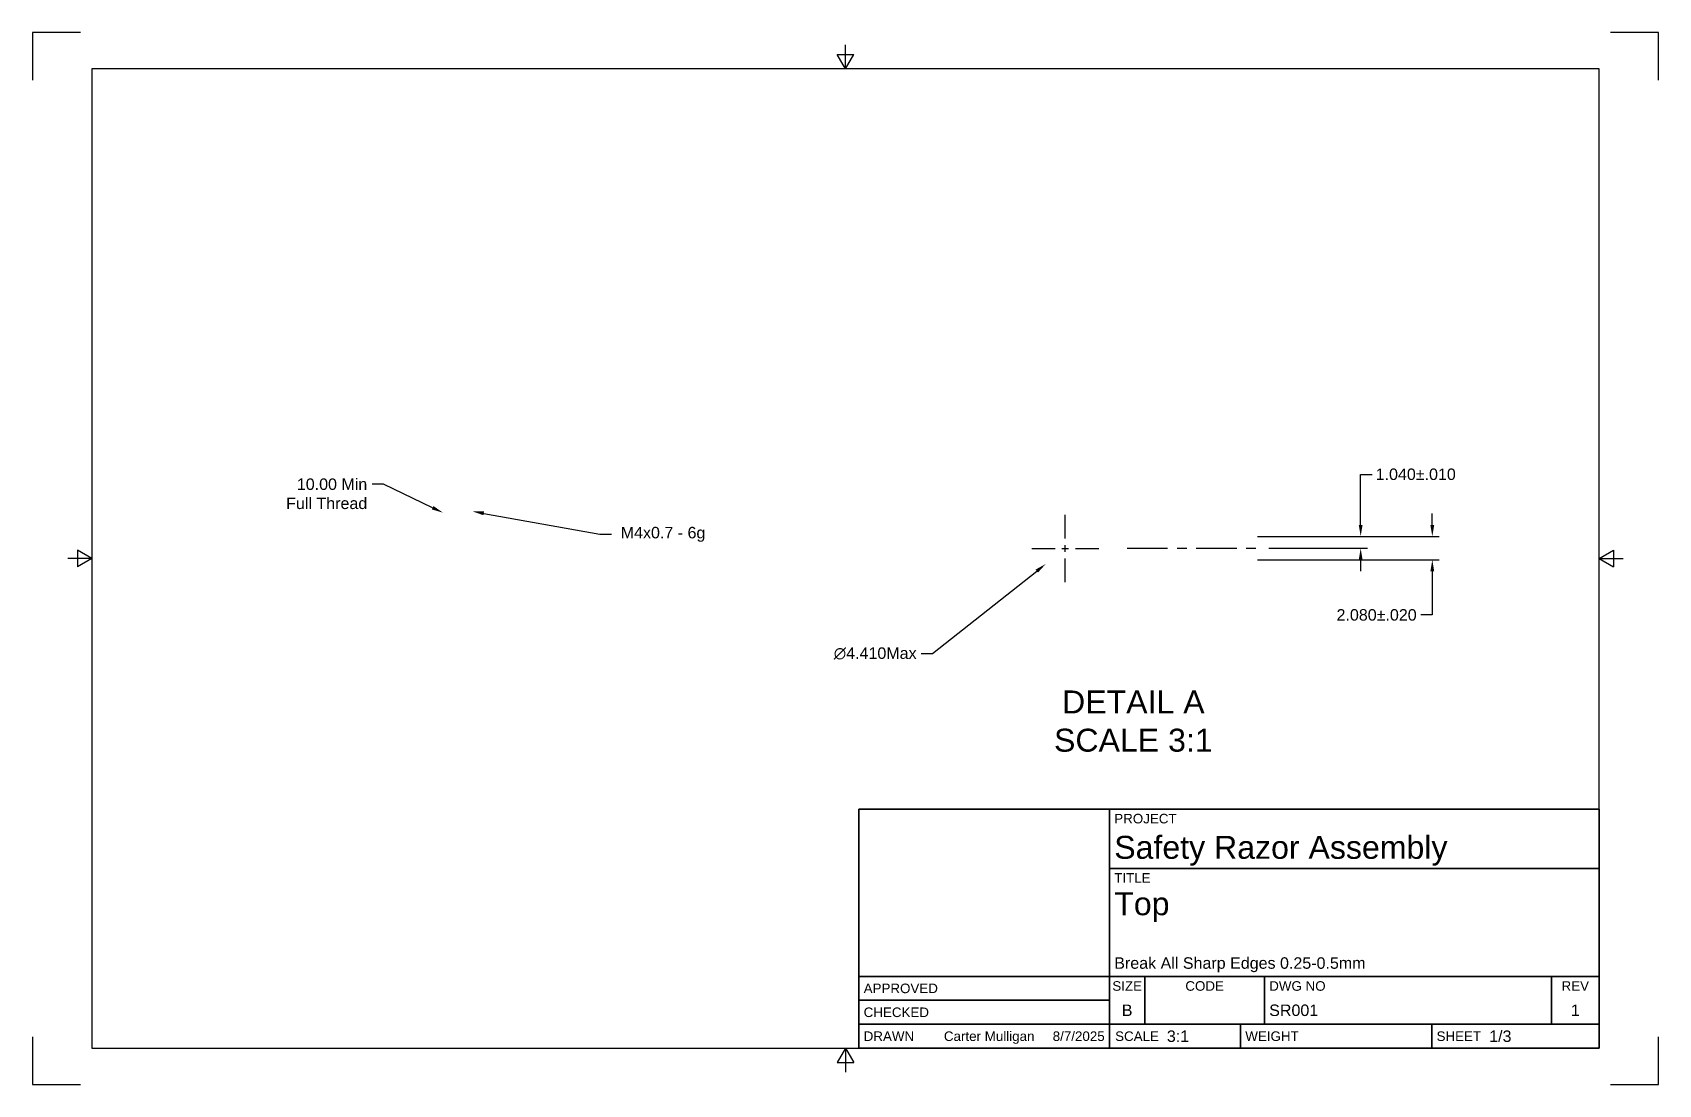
# Paper-space layout 'Sheet1' of a CAD drawing. Header units: inches. Extents: x 0 to 17, y 0 to 11.
import ezdxf
from ezdxf import colors
from ezdxf.entities.mleader import LeaderData, LeaderLine
from ezdxf.enums import TextEntityAlignment as Align
from ezdxf.math import Vec2, Vec3

# ---------------------------------------------------------------- set-up
doc = ezdxf.new("R2010")
doc.units = ezdxf.units.IN
doc.header["$LTSCALE"] = 0.75
doc.header["$MEASUREMENT"] = 0
doc.linetypes.add('CENTER2', pattern=[1.125, 0.75, -0.125, 0.125, -0.125])
for name, color, linetype, lineweight in [('Border', 7, 'Continuous', 25), ('FD_Dimensions', 7, 'Continuous', 25), ('Hole Notes', 7, 'Continuous', 25), ('Smart Centers', 7, 'CENTER2', 25), ('Titleblock', 7, 'Continuous', 35), ('View Labels', 7, 'Continuous', 25)]:
    doc.layers.add(name, color=color, linetype=linetype, lineweight=lineweight)
doc.styles.add('FusionTitle', font='arial.ttf')
doc.styles.get("Standard").update_dxf_attribs({"font": 'arial.ttf'})
doc.dimstyles.new('Dim-Standard', dxfattribs={"dimtxt": 0.12, "dimasz": 0.12, "dimexe": 0.07, "dimexo": 0.07, "dimgap": 0.05, "dimtad": 0, "dimtih": 1, "dimtoh": 1, "dimdec": 3, "dimlfac": 25.4, "dimzin": 4, "dimdsep": 46, "dimtxsty": 'Standard', "dimcen": 0, "dimazin": 1, "dimtp": 0.01, "dimtm": 0.01000000001, "dimtfac": 1, "dimtdec": 3, "dimtofl": 0, "dimtmove": 0, "dimatfit": 3, "dimfxl": 1, "dimtolj": 1, "dimtzin": 4, "dimarcsym": 1})

# ---------------------------------------------------------------- blocks, each defined once
blk = doc.blocks.new('ANSI_B_SHEET')
at = {"layer": 'Border'}
for p, q in [((8.41339745962156, 10.77), (8.586602540378447, 10.77)), ((8.500000000000004, 10.62), (8.41339745962156, 10.77)), ((8.500000000000004, 10.62), (8.500000000000004, 10.87)), ((8.500000000000004, 10.62), (8.586602540378447, 10.77)), ((16.38, 10.62), (0.6200000000000045, 10.62)), ((0.6200000000000045, 10.62), (0.620000000000001, 0.38)), ((16.38, 0.38), (16.38, 10.62)), ((0.6200000000000045, 5.499999999999999), (0.3700000000000045, 5.499999999999999)), ((0.470000000000006, 5.586602540378443), (0.470000000000006, 5.413397459621556)), ((0.6200000000000045, 5.499999999999999), (0.470000000000006, 5.586602540378443)), ((0.6200000000000045, 5.499999999999999), (0.470000000000006, 5.413397459621556)), ((16.38, 5.499999999999999), (16.53, 5.586602540378443)), ((16.38, 5.499999999999999), (16.63, 5.499999999999999)), ((16.38, 5.499999999999999), (16.53, 5.413397459621556)), ((16.53, 5.586602540378443), (16.53, 5.413397459621556)), ((0.6200000000000045, 0.38), (16.38, 0.3800000000000001)), ((8.5, 0.38), (8.413397459621557, 0.2299999999999943)), ((8.5, 0.38), (8.5, 0.13)), ((8.5, 0.38), (8.586602540378443, 0.2299999999999943)), ((8.413397459621557, 0.2299999999999943), (8.586602540378443, 0.2299999999999943))]:
    blk.add_line(p, q, dxfattribs=at)
at = {"layer": 'Defpoints'}
for p, q in [((0.5, 11), (0, 11)), ((0, 11), (0, 10.5)), ((17, 11), (16.5, 11)), ((17, 10.5), (17, 11)), ((0, 0.5), (0, 0)), ((17, 0), (17, 0.5)), ((0, 0), (0.5, 0)), ((16.5, 0), (17, 0))]:
    blk.add_line(p, q, dxfattribs=at)
blk = doc.blocks.new('ANSI_TITLEBLOCK')
at = {"layer": 'Titleblock'}
for p, q in [((0, 2.5), (-7.740000000000002, 2.5)), ((-7.740000000000002, 2.5), (-7.740000000000002, 0)), ((-5.120000000000001, 0), (-5.120000000000001, 2.5)), ((0, 0), (0, 2.5)), ((-5.120000000000001, 1.88), (0, 1.88)), ((-7.740000000000002, 0.7500000000000001), (0, 0.7500000000000001)), ((-4.750000000000002, 0.25), (-4.75, 0.7500000000000001)), ((-3.5, 0.25), (-3.499999999999998, 0.7500000000000001)), ((-0.5, 0.25), (-0.4999999999999991, 0.7499999999999999)), ((-7.740000000000002, 0.5), (-5.120000000000001, 0.5)), ((-7.740000000000002, 0.25), (0, 0.25)), ((-3.75, 0), (-3.75, 0.25)), ((-1.750000000000001, 0), (-1.750000000000001, 0.25)), ((-7.740000000000002, 0), (0, 0))]:
    blk.add_line(p, q, dxfattribs=at)
at = {"layer": 'Titleblock', "style": 'FusionTitle'}
for s, p in [('PROJECT', (-5.07, 2.45)), ('TITLE', (-5.07, 1.83)), ('DWG NO', (-3.449999999999998, 0.7000000000000002))]:
    blk.add_text(s, height=0.1, dxfattribs=at).set_placement(p, align=Align.TOP_LEFT)
for s, p in [('SIZE', (-4.935, 0.7000000000000011)), ('CODE', (-4.125, 0.7000000000000002)), ('REV', (-0.25, 0.7000000000000002))]:
    blk.add_text(s, height=0.1, dxfattribs=at).set_placement(p, align=Align.TOP_CENTER)
for s, p in [('APPROVED', (-7.690000000000001, 0.625)), ('CHECKED', (-7.690000000000001, 0.375)), ('DRAWN', (-7.690000000000001, 0.125)), ('SCALE', (-5.060956188370747, 0.125)), ('WEIGHT', (-3.699999999999999, 0.125)), ('SHEET', (-1.7, 0.125))]:
    blk.add_text(s, height=0.1, dxfattribs=at).set_placement(p, align=Align.MIDDLE_LEFT)
for tag, height, p in [('PROJECT', 0.24, (-5.07, 2.22)), ('TITLE_1', 0.24, (-5.07, 1.63)), ('TITLE_2', 0.24, (-5.07, 1.29)), ('TITLE_3', 0.12, (-5.07, 0.9499999999999996))]:
    blk.add_attdef(tag, text='', height=height, dxfattribs=at).set_placement(p, align=Align.TOP_LEFT)
for tag, height, p in [('APPROVED_BY', 0.1, (-6.851207210059467, 0.625)), ('CHECKED_BY', 0.1, (-6.851207210059467, 0.375)), ('DRAWN_BY', 0.1, (-6.851207210059467, 0.125)), ('SCALE', 0.12, (-4.520000000000001, 0.125)), ('WEIGHT', 0.12, (-3.100000000000001, 0.125)), ('SHEET', 0.12, (-1.150000000000001, 0.125))]:
    blk.add_attdef(tag, text='', height=height, dxfattribs=at).set_placement(p, align=Align.MIDDLE_LEFT)
for tag, p in [('APPROVED_DATE', (-5.170000000000001, 0.625)), ('CHECKED_DATE', (-5.170000000000001, 0.375)), ('DRAWN_DATE', (-5.170000000000001, 0.125))]:
    blk.add_attdef(tag, text='', height=0.1, dxfattribs=at).set_placement(p, align=Align.MIDDLE_RIGHT)
for tag, p in [('SIZE', (-4.935000000000002, 0.3)), ('CODE', (-4.125, 0.3)), ('REV', (-0.25, 0.3))]:
    blk.add_attdef(tag, text='', height=0.12, dxfattribs=at).set_placement(p, align=Align.BOTTOM_CENTER)
blk.add_attdef('DWG_NO', text='', height=0.12, dxfattribs=at).set_placement((-3.449999999999999, 0.3), align=Align.BOTTOM_LEFT)
blk = doc.blocks.new('*U31')
at = {"layer": 'Smart Centers', "color": 0, "ltscale": 0.75, "transparency": 16777216}
for p, q in [((0, 0.10546875), (0, 0.3507874015748031)), ((-0.3507874015748031, 0), (-0.10546875, 0)), ((0.10546875, 0), (0.3507874015748031, 0)), ((0, -0.3507874015748031), (0, -0.10546875))]:
    blk.add_line(p, q, dxfattribs=at)
at = {"layer": 'Smart Centers', "color": 0, "linetype": 'Continuous', "ltscale": 0.75, "transparency": 16777216}
for p, q in [((-0.03515625, 0), (0.03515625, 0)), ((0, -0.03515625), (0, 0.03515625))]:
    blk.add_line(p, q, dxfattribs=at)
blk = doc.blocks.new('*U32')
at = {"layer": 'Smart Centers', "color": 0, "ltscale": 0.75, "transparency": 16777216}
blk.add_line((-0.7049253612698604, 2.536829307738163e-13), (0.7049253612698604, -2.536829307738163e-13), dxfattribs=at)
blk = doc.blocks.new('*D33')
at = {"layer": 'Defpoints', "color": 0, "transparency": 16777216}
for p in [(12.73590297430201, 5.730687812880207), (13.88623142511035, 5.730687812880207), (12.85590297430682, 5.607853167209839)]:
    blk.add_point(p, dxfattribs=at)
at = {"layer": 'FD_Dimensions', "color": 0, "lineweight": -2, "transparency": 16777216}
for p, q in [((13.88623142511035, 5.850687812880207), (13.88623142511035, 6.380079256994998)), ((13.88623142511035, 6.380079256994998), (14.00623142511035, 6.380079256994999)), ((12.80590297430201, 5.730687812880207), (13.95623142511035, 5.730687812880207)), ((12.92590297430682, 5.607853167209839), (13.95623142511035, 5.607853167209839)), ((13.88623142511035, 5.487853167209839), (13.88623142511035, 5.367853167209839))]:
    blk.add_line(p, q, dxfattribs=at)
at = {"layer": 'FD_Dimensions', "color": 0, "transparency": 16777216}
for points in [[(13.86623142511035, 5.850687812880207), (13.90623142511035, 5.850687812880207), (13.88623142511035, 5.730687812880207)], [(13.86623142511035, 5.487853167209839), (13.90623142511035, 5.487853167209839), (13.88623142511035, 5.607853167209839)]]:
    blk.add_solid(points, dxfattribs=at)
at = {"layer": 'FD_Dimensions', "color": 0, "transparency": 16777216, "insert": (14.46198858745687, 6.380079256994993), "char_height": 0.12, "attachment_point": 5}
blk.add_mtext('\\A1;1.040±.010', dxfattribs=at)
blk = doc.blocks.new('*D34')
at = {"layer": 'Defpoints', "color": 0, "transparency": 16777216}
for p in [(12.73590297430201, 5.730687812880207), (14.63534727021324, 5.730687812880208), (12.73590297430929, 5.485018521540043)]:
    blk.add_point(p, dxfattribs=at)
at = {"layer": 'FD_Dimensions', "color": 0, "lineweight": -2, "transparency": 16777216}
for p, q in [((14.63534727021324, 5.850687812880208), (14.63534727021324, 5.970687812880208)), ((12.80590297430201, 5.730687812880207), (14.70534727021324, 5.730687812880208)), ((12.80590297430929, 5.485018521540043), (14.70534727021324, 5.485018521540044)), ((14.63534727021324, 5.365018521540044), (14.63534727021324, 4.909643549290651)), ((14.63534727021324, 4.909643549290651), (14.51534727021324, 4.909643549290651))]:
    blk.add_line(p, q, dxfattribs=at)
at = {"layer": 'FD_Dimensions', "color": 0, "transparency": 16777216}
for points in [[(14.61534727021324, 5.850687812880208), (14.65534727021324, 5.850687812880208), (14.63534727021324, 5.730687812880208)], [(14.61534727021324, 5.365018521540044), (14.65534727021324, 5.365018521540044), (14.63534727021324, 5.485018521540044)]]:
    blk.add_solid(points, dxfattribs=at)
at = {"layer": 'FD_Dimensions', "color": 0, "transparency": 16777216, "insert": (14.05291889367845, 4.909643549290646), "char_height": 0.12, "attachment_point": 5}
blk.add_mtext('\\A1;2.080±.020', dxfattribs=at)
blk = doc.blocks.new('*D35')
at = {"layer": 'Defpoints', "color": 0, "transparency": 16777216}
for p in [(11.00197684886882, 5.765878516019487), (10.59345761296789, 5.442747626901787)]:
    blk.add_point(p, dxfattribs=at)
at = {"layer": 'FD_Dimensions', "color": 0, "lineweight": -2, "transparency": 16777216}
for p, q in [((9.40958625822551, 4.506328066106236), (10.49934070964015, 5.368302959476939)), ((9.289586258225505, 4.506328066106237), (9.40958625822551, 4.506328066106236))]:
    blk.add_line(p, q, dxfattribs=at)
at = {"layer": 'FD_Dimensions', "color": 0, "transparency": 16777216}
blk.add_solid([(10.48693326506934, 5.383989110031562), (10.51174815421095, 5.352616808922315), (10.59345761296789, 5.442747626901787)], dxfattribs=at)
at = {"layer": 'FD_Dimensions', "color": 0, "transparency": 16777216, "insert": (8.810295671595217, 4.506328066106236), "char_height": 0.12, "attachment_point": 5}
blk.add_mtext('\\A1;∅4.410Max', dxfattribs=at)

psp = doc.layouts.new('Sheet1')

# ---------------------------------------------------------------- block references
at = {"layer": 'Border'}
psp.add_blockref('ANSI_B_SHEET', (0, 0), dxfattribs=at)
at = {"layer": 'Smart Centers', "ltscale": 0.75}
for name, p in [('*U31', (10.79771723091835, 5.604313071460638)), ('*U32', (12.1509776130315, 5.607853167210091))]:
    psp.add_blockref(name, p, dxfattribs=at)
at = {"layer": 'Titleblock'}
psp.add_blockref('ANSI_TITLEBLOCK', (16.38, 0.38), dxfattribs=at).add_auto_attribs({'SHEET': '1/3', 'SCALE': '3:1', 'DRAWN_DATE': '8/7/2025', 'DRAWN_BY': 'Carter Mulligan', 'DWG_NO': 'SR001', 'SIZE': 'B', 'REV': '1', 'PROJECT': 'Safety Razor Assembly', 'TITLE_3': 'Break All Sharp Edges 0.25-0.5mm', 'TITLE_1': 'Top'})

# ---------------------------------------------------------------- texts
at = {"layer": 'View Labels', "insert": (11.50946874711262, 4.120193711515459), "char_height": 0.24, "width": 1.702100954979536, "attachment_point": 2}
psp.add_mtext('DETAIL A\\PSCALE 3:1', dxfattribs=at)

# ---------------------------------------------------------------- dimensions: what is measured, and where the dimension line sits
at = {"layer": 'FD_Dimensions'}
for base, p1, angle, override, picture, middle in [((13.88623142511035, 5.730687812880207), (12.85590297430682, 5.607853167209838), 90.00000000002065, {"dimgap": 0.05, "dimlfac": -8.466666666666667, "dimtol": 1, "dimlim": 0, "dimtp": 0.01, "dimtm": 0.01}, '*D33', (14.46198858745687, 6.380079256994993)), ((14.63534727021324, 5.730687812880208), (12.73590297430928, 5.485018521540042), 270, {"dimlfac": -8.466666666666667, "dimtol": 1, "dimtp": 0.02, "dimtm": 0.02}, '*D34', (14.05291889367845, 4.909643549290646))]:
    dim = psp.add_linear_dim(base=base, p1=p1, p2=(12.73590297430201, 5.730687812880205), angle=angle, dimstyle='Dim-Standard', override=override, dxfattribs=at)
    dim.commit()
    dim.dimension.update_dxf_attribs({"geometry": picture, "text_midpoint": middle, "dimtype": 160})
dim = psp.add_diameter_dim_2p(p1=(11.00197684886882, 5.765878516019487), p2=(10.59345761296789, 5.442747626901787), text='<>Max', dimstyle='Dim-Standard', override={"dimlfac": -8.466666666666667}, dxfattribs=at)
dim.commit()
dim.dimension.update_dxf_attribs({"geometry": '*D35', "text_midpoint": (8.810295671595217, 4.506328066106236), "dimtype": 163})

# ---------------------------------------------------------------- leaders
at = {"layer": 'Hole Notes'}
ml = psp.add_multileader_mtext('Standard', dxfattribs=at)
ml.set_content('10.00 Min\\PFull Thread', color=256)
ml.set_leader_properties()
ml.build(insert=Vec2(0, 0))
ml.multileader.update_dxf_attribs({"dogleg_length": 0.12, "arrow_head_size": 0.12})
ctx = ml.context
ctx.base_point, ctx.char_height, ctx.arrow_head_size, ctx.landing_gap_size, ctx.plane_origin = Vec3(2.627847858228827, 6.276114201081086), 0.12, 0.12, 0.05, Vec3(4.291785178265854, 5.979206089027407)
ctx.text_align_type = 2
notes = []
notes.append((ctx, [(0, (1, 1, 0), (3.669839672689946, 6.276114201081086), (-1, 0), 0.12, [(0, [(4.291785178265854, 5.979206089027407)], 0, [])])]))
ctx.mtext.insert, ctx.mtext.alignment, ctx.mtext.flow_direction = Vec3(3.499839672689946, 6.337096465746843), 3, 5
ml = psp.add_multileader_mtext('Standard', dxfattribs=at)
ml.set_content(' M4x0.7 - 6g', color=256)
ml.set_leader_properties()
ml.build(insert=Vec2(0, 0))
ml.multileader.update_dxf_attribs({"dogleg_length": 0.12, "arrow_head_size": 0.12})
ctx = ml.context
ctx.base_point, ctx.char_height, ctx.arrow_head_size, ctx.landing_gap_size, ctx.plane_origin = Vec3(6.053196735185945, 5.752990333715438), 0.12, 0.12, 0.05, Vec3(4.599501713699283, 5.993344595998835)
notes.append((ctx, [(0, (1, 1, 0), (5.933196735185945, 5.752990333715438), (1, 0), 0.12, [(0, [(4.599501713699283, 5.993344595998835)], 0, [])])]))
ctx.mtext.insert, ctx.mtext.flow_direction = Vec3(6.103196735185945, 5.83063017000466), 5
for ctx, leaders in notes:
    for number, flags, end, landing, length, lines in leaders:
        leader = LeaderData()
        leader.index, (leader.has_last_leader_line, leader.has_dogleg_vector, leader.attachment_direction) = number, flags
        leader.last_leader_point, leader.dogleg_vector, leader.dogleg_length = Vec3(end), Vec3(landing), length
        for number, points, colour, breaks in lines:
            line = LeaderLine()
            line.index, line.vertices, line.color, line.breaks = number, Vec3.list(points), colors.encode_raw_color(colour), breaks
            leader.lines.append(line)
        ctx.leaders.append(leader)

doc.saveas('drawing.dxf')
